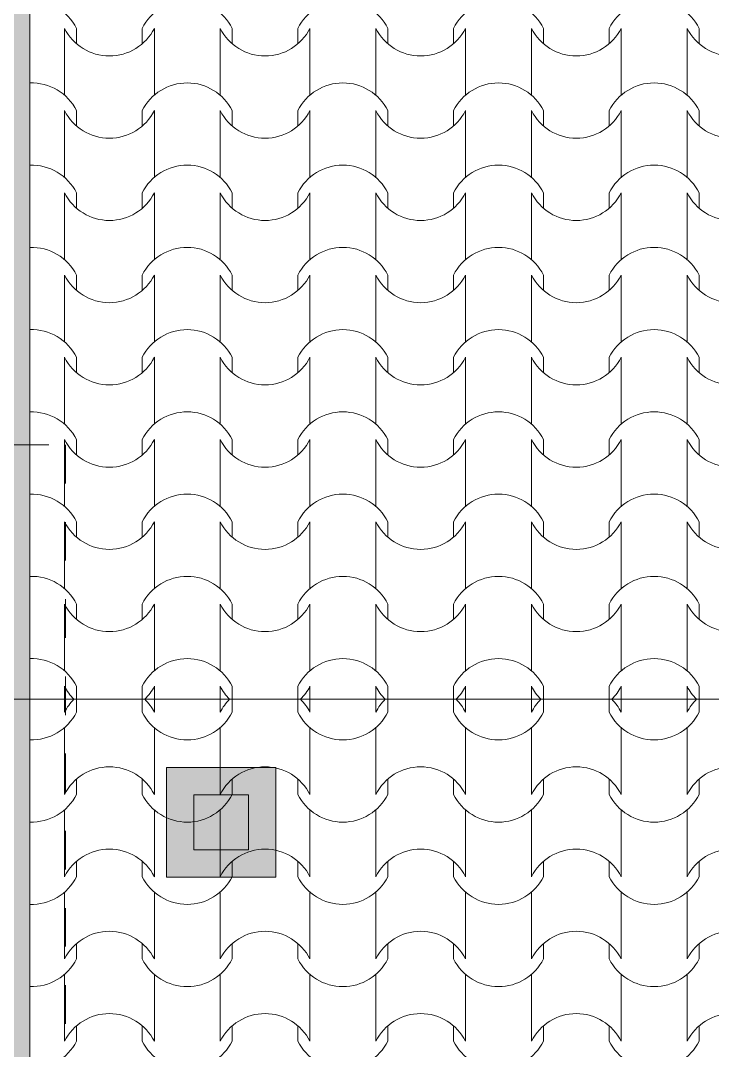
# Model space of a CAD drawing. Header units: feet. Extents: x 2791058 to 2855058, y -67651 to -26651.
# Drawn here: x 2821133 to 2823662, y -51507 to -47742 of the extents above; entities that cross this region are included whole.
import ezdxf

# ---------------------------------------------------------------- set-up
doc = ezdxf.new("R2010")
doc.units = ezdxf.units.FT
doc.header["$MEASUREMENT"] = 0
doc.linetypes.add('Dashed', pattern=[282.222223, 141.111112, -141.111112])
for name, color, linetype, lineweight in [('Model Unit - Zone_Pen_No__1', 7, 'Continuous', 0), ('Structural - Bearing_Pen_No__1', 7, 'Continuous', 0), ('Structural - Bearing_Pen_No__13', 54, 'Continuous', 0)]:
    doc.layers.add(name, color=color, linetype=linetype, lineweight=lineweight)
doc.layers.add('Structural - Bearing_Pen_No__62', color=7, linetype='Continuous', lineweight=0, true_color=0xaaaaaa)
doc.layers.add('Structural - Bearing_Pen_No__82', color=7, linetype='Continuous', lineweight=0, true_color=0xaaaaaa)

# ---------------------------------------------------------------- blocks, each defined once
blk = doc.blocks.new('*X5', base_point=(2247653.8, -76425))
at = {"layer": 'Structural - Bearing_Pen_No__62', "color": 253, "linetype": 'Continuous', "lineweight": 0, "true_color": 0xaaaaaa}
for p, q in [((2821293.3, -47891.9), (2821293.3, -47769.9)), ((2821337.3, -47826), (2821337.3, -47769.9)), ((2821577.8, -47826), (2821577.8, -47769.9)), ((2821621.8, -47891.9), (2821621.8, -47769.9)), ((2821862.3, -47891.9), (2821862.3, -47769.9)), ((2821906.3, -47826), (2821906.3, -47769.9)), ((2822146.8, -47826), (2822146.8, -47769.9)), ((2822190.8, -47891.9), (2822190.8, -47769.9)), ((2822431.2, -47891.9), (2822431.2, -47769.9)), ((2822475.2, -47826), (2822475.2, -47769.9)), ((2822715.7, -47826), (2822715.7, -47769.9)), ((2822759.7, -47891.9), (2822759.7, -47769.9)), ((2823000.2, -47891.9), (2823000.2, -47769.9)), ((2823044.2, -47826), (2823044.2, -47769.9)), ((2823284.7, -47826), (2823284.7, -47769.9)), ((2823328.7, -47891.9), (2823328.7, -47769.9)), ((2823569.2, -47891.9), (2823569.2, -47769.9)), ((2823613.2, -47826), (2823613.2, -47769.9)), ((2821293.3, -48013.8), (2821293.3, -47891.9)), ((2821621.8, -48013.8), (2821621.8, -47891.9)), ((2821862.3, -48013.8), (2821862.3, -47891.9)), ((2822190.8, -48013.8), (2822190.8, -47891.9)), ((2822431.2, -48013.8), (2822431.2, -47891.9)), ((2822759.7, -48013.8), (2822759.7, -47891.9)), ((2823000.2, -48013.8), (2823000.2, -47891.9)), ((2823328.7, -48013.8), (2823328.7, -47891.9)), ((2823569.2, -48013.8), (2823569.2, -47891.9)), ((2821293.3, -48192.6), (2821293.3, -48070.6)), ((2821337.3, -48126.7), (2821337.3, -48070.6)), ((2821577.8, -48126.7), (2821577.8, -48070.6)), ((2821621.8, -48192.6), (2821621.8, -48070.6)), ((2821862.3, -48192.6), (2821862.3, -48070.6)), ((2821906.3, -48126.7), (2821906.3, -48070.6)), ((2822146.8, -48126.7), (2822146.8, -48070.6)), ((2822190.8, -48192.6), (2822190.8, -48070.6)), ((2822431.2, -48192.6), (2822431.2, -48070.6)), ((2822475.2, -48126.7), (2822475.2, -48070.6)), ((2822715.7, -48126.7), (2822715.7, -48070.6)), ((2822759.7, -48192.6), (2822759.7, -48070.6)), ((2823000.2, -48192.6), (2823000.2, -48070.6)), ((2823044.2, -48126.7), (2823044.2, -48070.6)), ((2823284.7, -48126.7), (2823284.7, -48070.6)), ((2823328.7, -48192.6), (2823328.7, -48070.6)), ((2823569.2, -48192.6), (2823569.2, -48070.6)), ((2823613.2, -48126.7), (2823613.2, -48070.6)), ((2821293.3, -48314.5), (2821293.3, -48192.6)), ((2821621.8, -48314.5), (2821621.8, -48192.6)), ((2821862.3, -48314.5), (2821862.3, -48192.6)), ((2822190.8, -48314.5), (2822190.8, -48192.6)), ((2822431.2, -48314.5), (2822431.2, -48192.6)), ((2822759.7, -48314.5), (2822759.7, -48192.6)), ((2823000.2, -48314.5), (2823000.2, -48192.6)), ((2823328.7, -48314.5), (2823328.7, -48192.6)), ((2823569.2, -48314.5), (2823569.2, -48192.6)), ((2821293.3, -48493.2), (2821293.3, -48371.3)), ((2821337.3, -48427.4), (2821337.3, -48371.3)), ((2821577.8, -48427.4), (2821577.8, -48371.3)), ((2821621.8, -48493.2), (2821621.8, -48371.3)), ((2821862.3, -48493.2), (2821862.3, -48371.3)), ((2821906.3, -48427.4), (2821906.3, -48371.3)), ((2822146.8, -48427.4), (2822146.8, -48371.3)), ((2822190.8, -48493.2), (2822190.8, -48371.3)), ((2822431.2, -48493.2), (2822431.2, -48371.3)), ((2822475.2, -48427.4), (2822475.2, -48371.3)), ((2822715.7, -48427.4), (2822715.7, -48371.3)), ((2822759.7, -48493.2), (2822759.7, -48371.3)), ((2823000.2, -48493.2), (2823000.2, -48371.3)), ((2823044.2, -48427.4), (2823044.2, -48371.3)), ((2823284.7, -48427.4), (2823284.7, -48371.3)), ((2823328.7, -48493.2), (2823328.7, -48371.3)), ((2823569.2, -48493.2), (2823569.2, -48371.3)), ((2823613.2, -48427.4), (2823613.2, -48371.3)), ((2821293.3, -48615.2), (2821293.3, -48493.2)), ((2821621.8, -48615.2), (2821621.8, -48493.2)), ((2821862.3, -48615.2), (2821862.3, -48493.2)), ((2822190.8, -48615.2), (2822190.8, -48493.2)), ((2822431.2, -48615.2), (2822431.2, -48493.2)), ((2822759.7, -48615.2), (2822759.7, -48493.2)), ((2823000.2, -48615.2), (2823000.2, -48493.2)), ((2823328.7, -48615.2), (2823328.7, -48493.2)), ((2823569.2, -48615.2), (2823569.2, -48493.2)), ((2821293.3, -48793.9), (2821293.3, -48672)), ((2821337.3, -48728), (2821337.3, -48672)), ((2821577.8, -48728), (2821577.8, -48672)), ((2821621.8, -48793.9), (2821621.8, -48672)), ((2821862.3, -48793.9), (2821862.3, -48672)), ((2821906.3, -48728), (2821906.3, -48672)), ((2822146.8, -48728), (2822146.8, -48672)), ((2822190.8, -48793.9), (2822190.8, -48672)), ((2822431.2, -48793.9), (2822431.2, -48672)), ((2822475.2, -48728), (2822475.2, -48672)), ((2822715.7, -48728), (2822715.7, -48672)), ((2822759.7, -48793.9), (2822759.7, -48672)), ((2823000.2, -48793.9), (2823000.2, -48672)), ((2823044.2, -48728), (2823044.2, -48672)), ((2823284.7, -48728), (2823284.7, -48672)), ((2823328.7, -48793.9), (2823328.7, -48672)), ((2823569.2, -48793.9), (2823569.2, -48672)), ((2823613.2, -48728), (2823613.2, -48672)), ((2821293.3, -48915.8), (2821293.3, -48793.9)), ((2821621.8, -48915.8), (2821621.8, -48793.9)), ((2821862.3, -48915.8), (2821862.3, -48793.9)), ((2822190.8, -48915.8), (2822190.8, -48793.9)), ((2822431.2, -48915.8), (2822431.2, -48793.9)), ((2822759.7, -48915.8), (2822759.7, -48793.9)), ((2823000.2, -48915.8), (2823000.2, -48793.9)), ((2823328.7, -48915.8), (2823328.7, -48793.9)), ((2823569.2, -48915.8), (2823569.2, -48793.9)), ((2821293.3, -49094.6), (2821293.3, -48972.6)), ((2821337.3, -49028.7), (2821337.3, -48972.6)), ((2821577.8, -49028.7), (2821577.8, -48972.6)), ((2821621.8, -49094.6), (2821621.8, -48972.6)), ((2821862.3, -49094.6), (2821862.3, -48972.6)), ((2821906.3, -49028.7), (2821906.3, -48972.6)), ((2822146.8, -49028.7), (2822146.8, -48972.6)), ((2822190.8, -49094.6), (2822190.8, -48972.6)), ((2822431.2, -49094.6), (2822431.2, -48972.6)), ((2822475.2, -49028.7), (2822475.2, -48972.6)), ((2822715.7, -49028.7), (2822715.7, -48972.6)), ((2822759.7, -49094.6), (2822759.7, -48972.6)), ((2823000.2, -49094.6), (2823000.2, -48972.6)), ((2823044.2, -49028.7), (2823044.2, -48972.6)), ((2823284.7, -49028.7), (2823284.7, -48972.6)), ((2823328.7, -49094.6), (2823328.7, -48972.6)), ((2823569.2, -49094.6), (2823569.2, -48972.6)), ((2823613.2, -49028.7), (2823613.2, -48972.6)), ((2821293.3, -49216.5), (2821293.3, -49094.6)), ((2821621.8, -49216.5), (2821621.8, -49094.6)), ((2821862.3, -49216.5), (2821862.3, -49094.6)), ((2822190.8, -49216.5), (2822190.8, -49094.6)), ((2822431.2, -49216.5), (2822431.2, -49094.6)), ((2822759.7, -49216.5), (2822759.7, -49094.6)), ((2823000.2, -49216.5), (2823000.2, -49094.6)), ((2823328.7, -49216.5), (2823328.7, -49094.6)), ((2823569.2, -49216.5), (2823569.2, -49094.6)), ((2821293.3, -49395.2), (2821293.3, -49273.3)), ((2821337.3, -49329.4), (2821337.3, -49273.3)), ((2821577.8, -49329.4), (2821577.8, -49273.3)), ((2821621.8, -49395.2), (2821621.8, -49273.3)), ((2821862.3, -49395.2), (2821862.3, -49273.3)), ((2821906.3, -49329.4), (2821906.3, -49273.3)), ((2822146.8, -49329.4), (2822146.8, -49273.3)), ((2822190.8, -49395.2), (2822190.8, -49273.3)), ((2822431.2, -49395.2), (2822431.2, -49273.3)), ((2822475.2, -49329.4), (2822475.2, -49273.3)), ((2822715.7, -49329.4), (2822715.7, -49273.3)), ((2822759.7, -49395.2), (2822759.7, -49273.3)), ((2823000.2, -49395.2), (2823000.2, -49273.3)), ((2823044.2, -49329.4), (2823044.2, -49273.3)), ((2823284.7, -49329.4), (2823284.7, -49273.3)), ((2823328.7, -49395.2), (2823328.7, -49273.3)), ((2823569.2, -49395.2), (2823569.2, -49273.3)), ((2823613.2, -49329.4), (2823613.2, -49273.3)), ((2821293.3, -49517.2), (2821293.3, -49395.2)), ((2821621.8, -49517.2), (2821621.8, -49395.2)), ((2821862.3, -49517.2), (2821862.3, -49395.2)), ((2822190.8, -49517.2), (2822190.8, -49395.2)), ((2822431.2, -49517.2), (2822431.2, -49395.2)), ((2822759.7, -49517.2), (2822759.7, -49395.2)), ((2823000.2, -49517.2), (2823000.2, -49395.2)), ((2823328.7, -49517.2), (2823328.7, -49395.2)), ((2823569.2, -49517.2), (2823569.2, -49395.2)), ((2821293.3, -49695.9), (2821293.3, -49574)), ((2821337.3, -49630), (2821337.3, -49574)), ((2821577.8, -49630), (2821577.8, -49574)), ((2821621.8, -49695.9), (2821621.8, -49574)), ((2821862.3, -49695.9), (2821862.3, -49574)), ((2821906.3, -49630), (2821906.3, -49574)), ((2822146.8, -49630), (2822146.8, -49574)), ((2822190.8, -49695.9), (2822190.8, -49574)), ((2822431.2, -49695.9), (2822431.2, -49574)), ((2822475.2, -49630), (2822475.2, -49574)), ((2822715.7, -49630), (2822715.7, -49574)), ((2822759.7, -49695.9), (2822759.7, -49574)), ((2823000.2, -49695.9), (2823000.2, -49574)), ((2823044.2, -49630), (2823044.2, -49574)), ((2823284.7, -49630), (2823284.7, -49574)), ((2823328.7, -49695.9), (2823328.7, -49574)), ((2823569.2, -49695.9), (2823569.2, -49574)), ((2823613.2, -49630), (2823613.2, -49574)), ((2821293.3, -49817.9), (2821293.3, -49695.9)), ((2821621.8, -49817.9), (2821621.8, -49695.9)), ((2821862.3, -49817.9), (2821862.3, -49695.9)), ((2822190.8, -49817.9), (2822190.8, -49695.9)), ((2822431.2, -49817.9), (2822431.2, -49695.9)), ((2822759.7, -49817.9), (2822759.7, -49695.9)), ((2823000.2, -49817.9), (2823000.2, -49695.9)), ((2823328.7, -49817.9), (2823328.7, -49695.9)), ((2823569.2, -49817.9), (2823569.2, -49695.9)), ((2821293.3, -49996.6), (2821293.3, -49874.7)), ((2821337.3, -49930.7), (2821337.3, -49874.7)), ((2821577.8, -49930.7), (2821577.8, -49874.7)), ((2821621.8, -49996.6), (2821621.8, -49874.7)), ((2821862.3, -49996.6), (2821862.3, -49874.7)), ((2821906.3, -49930.7), (2821906.3, -49874.7)), ((2822146.8, -49930.7), (2822146.8, -49874.7)), ((2822190.8, -49996.6), (2822190.8, -49874.7)), ((2822431.2, -49996.6), (2822431.2, -49874.7)), ((2822475.2, -49930.7), (2822475.2, -49874.7)), ((2822715.7, -49930.7), (2822715.7, -49874.7)), ((2822759.7, -49996.6), (2822759.7, -49874.7)), ((2823000.2, -49996.6), (2823000.2, -49874.7)), ((2823044.2, -49930.7), (2823044.2, -49874.7)), ((2823284.7, -49930.7), (2823284.7, -49874.7)), ((2823328.7, -49996.6), (2823328.7, -49874.7)), ((2823569.2, -49996.6), (2823569.2, -49874.7)), ((2823613.2, -49930.7), (2823613.2, -49874.7)), ((2821293.3, -50118.5), (2821293.3, -49996.6)), ((2821621.8, -50118.5), (2821621.8, -49996.6)), ((2821862.3, -50118.5), (2821862.3, -49996.6)), ((2822190.8, -50118.5), (2822190.8, -49996.6)), ((2822431.2, -50118.5), (2822431.2, -49996.6)), ((2822759.7, -50118.5), (2822759.7, -49996.6)), ((2823000.2, -50118.5), (2823000.2, -49996.6)), ((2823328.7, -50118.5), (2823328.7, -49996.6)), ((2823569.2, -50118.5), (2823569.2, -49996.6)), ((2821293.3, -50222.7), (2821293.3, -50175.3)), ((2821337.3, -50222.7), (2821337.3, -50175.3)), ((2821577.8, -50222.7), (2821577.8, -50175.3)), ((2821621.8, -50222.7), (2821621.8, -50175.3)), ((2821862.3, -50222.7), (2821862.3, -50175.3)), ((2821906.3, -50222.7), (2821906.3, -50175.3)), ((2822146.8, -50222.7), (2822146.8, -50175.3)), ((2822190.8, -50222.7), (2822190.8, -50175.3)), ((2822431.2, -50222.7), (2822431.2, -50175.3)), ((2822475.2, -50222.7), (2822475.2, -50175.3)), ((2822715.7, -50222.7), (2822715.7, -50175.3)), ((2822759.7, -50222.7), (2822759.7, -50175.3)), ((2823000.2, -50222.7), (2823000.2, -50175.3)), ((2823044.2, -50222.7), (2823044.2, -50175.3)), ((2823284.7, -50222.7), (2823284.7, -50175.3)), ((2823328.7, -50222.7), (2823328.7, -50175.3)), ((2823569.2, -50222.7), (2823569.2, -50175.3)), ((2823613.2, -50222.7), (2823613.2, -50175.3))]:
    blk.add_line(p, q, dxfattribs=at)
for centre, radius, start, end in [((2821173.1, -47852.6), 183.9, 26.7044, 92.0658), ((2821742, -47852.6), 183.9, 26.7044, 153.2956), ((2822311, -47852.6), 183.9, 26.7044, 153.2956), ((2822880, -47852.6), 183.9, 26.7044, 153.2956), ((2823448.9, -47852.6), 183.9, 26.7044, 153.2956), ((2821458.1, -47686), 184.9, 206.9885, 269.8295), ((2821457, -47686), 184.9, 270.1705, 333.0115), ((2822027.1, -47686), 184.9, 206.9885, 269.8295), ((2822026, -47686), 184.9, 270.1705, 333.0115), ((2822596, -47686), 184.9, 206.9885, 269.8295), ((2822594.9, -47686), 184.9, 270.1705, 333.0115), ((2823165, -47686), 184.9, 206.9885, 269.8295), ((2823163.9, -47686), 184.9, 270.1705, 333.0115), ((2823734, -47686), 184.9, 206.9885, 269.8295), ((2821173.1, -48153.2), 183.9, 26.7044, 92.0658), ((2821742, -48153.2), 183.9, 26.7044, 153.2956), ((2822311, -48153.2), 183.9, 26.7044, 153.2956), ((2822880, -48153.2), 183.9, 26.7044, 153.2956), ((2823448.9, -48153.2), 183.9, 26.7044, 153.2956), ((2821458.1, -47986.7), 184.9, 206.9885, 269.8295), ((2821457, -47986.7), 184.9, 270.1705, 333.0115), ((2822027.1, -47986.7), 184.9, 206.9885, 269.8295), ((2822026, -47986.7), 184.9, 270.1705, 333.0115), ((2822596, -47986.7), 184.9, 206.9885, 269.8295), ((2822594.9, -47986.7), 184.9, 270.1705, 333.0115), ((2823165, -47986.7), 184.9, 206.9885, 269.8295), ((2823163.9, -47986.7), 184.9, 270.1705, 333.0115), ((2823734, -47986.7), 184.9, 206.9885, 269.8295), ((2821173.1, -48453.9), 183.9, 26.7044, 92.0658), ((2821742, -48453.9), 183.9, 26.7044, 153.2956), ((2822311, -48453.9), 183.9, 26.7044, 153.2956), ((2822880, -48453.9), 183.9, 26.7044, 153.2956), ((2823448.9, -48453.9), 183.9, 26.7044, 153.2956), ((2821458.1, -48287.4), 184.9, 206.9885, 269.8295), ((2821457, -48287.4), 184.9, 270.1705, 333.0115), ((2822027.1, -48287.4), 184.9, 206.9885, 269.8295), ((2822026, -48287.4), 184.9, 270.1705, 333.0115), ((2822596, -48287.4), 184.9, 206.9885, 269.8295), ((2822594.9, -48287.4), 184.9, 270.1705, 333.0115), ((2823165, -48287.4), 184.9, 206.9885, 269.8295), ((2823163.9, -48287.4), 184.9, 270.1705, 333.0115), ((2823734, -48287.4), 184.9, 206.9885, 269.8295), ((2821173.1, -48754.6), 183.9, 26.7044, 92.0658), ((2821742, -48754.6), 183.9, 26.7044, 153.2956), ((2822311, -48754.6), 183.9, 26.7044, 153.2956), ((2822880, -48754.6), 183.9, 26.7044, 153.2956), ((2823448.9, -48754.6), 183.9, 26.7044, 153.2956), ((2821458.1, -48588), 184.9, 206.9885, 269.8295), ((2821457, -48588), 184.9, 270.1705, 333.0115), ((2822027.1, -48588), 184.9, 206.9885, 269.8295), ((2822026, -48588), 184.9, 270.1705, 333.0115), ((2822596, -48588), 184.9, 206.9885, 269.8295), ((2822594.9, -48588), 184.9, 270.1705, 333.0115), ((2823165, -48588), 184.9, 206.9885, 269.8295), ((2823163.9, -48588), 184.9, 270.1705, 333.0115), ((2823734, -48588), 184.9, 206.9885, 269.8295), ((2821173.1, -49055.3), 183.9, 26.7044, 92.0658), ((2821742, -49055.3), 183.9, 26.7044, 153.2956), ((2822311, -49055.3), 183.9, 26.7044, 153.2956), ((2822880, -49055.3), 183.9, 26.7044, 153.2956), ((2823448.9, -49055.3), 183.9, 26.7044, 153.2956), ((2821458.1, -48888.7), 184.9, 206.9885, 269.8295), ((2821457, -48888.7), 184.9, 270.1705, 333.0115), ((2822027.1, -48888.7), 184.9, 206.9885, 269.8295), ((2822026, -48888.7), 184.9, 270.1705, 333.0115), ((2822596, -48888.7), 184.9, 206.9885, 269.8295), ((2822594.9, -48888.7), 184.9, 270.1705, 333.0115), ((2823165, -48888.7), 184.9, 206.9885, 269.8295), ((2823163.9, -48888.7), 184.9, 270.1705, 333.0115), ((2823734, -48888.7), 184.9, 206.9885, 269.8295), ((2821173.1, -49355.9), 183.9, 26.7044, 92.0658), ((2821742, -49355.9), 183.9, 26.7044, 153.2956), ((2822311, -49355.9), 183.9, 26.7044, 153.2956), ((2822880, -49355.9), 183.9, 26.7044, 153.2956), ((2823448.9, -49355.9), 183.9, 26.7044, 153.2956), ((2821458.1, -49189.4), 184.9, 206.9885, 269.8295), ((2821457, -49189.4), 184.9, 270.1705, 333.0115), ((2822027.1, -49189.4), 184.9, 206.9885, 269.8295), ((2822026, -49189.4), 184.9, 270.1705, 333.0115), ((2822596, -49189.4), 184.9, 206.9885, 269.8295), ((2822594.9, -49189.4), 184.9, 270.1705, 333.0115), ((2823165, -49189.4), 184.9, 206.9885, 269.8295), ((2823163.9, -49189.4), 184.9, 270.1705, 333.0115), ((2823734, -49189.4), 184.9, 206.9885, 269.8295), ((2821173.1, -49656.6), 183.9, 26.7044, 92.0658), ((2821742, -49656.6), 183.9, 26.7044, 153.2956), ((2822311, -49656.6), 183.9, 26.7044, 153.2956), ((2822880, -49656.6), 183.9, 26.7044, 153.2956), ((2823448.9, -49656.6), 183.9, 26.7044, 153.2956), ((2821458.1, -49490.1), 184.9, 206.9885, 269.8295), ((2821457, -49490.1), 184.9, 270.1705, 333.0115), ((2822027.1, -49490.1), 184.9, 206.9885, 269.8295), ((2822026, -49490.1), 184.9, 270.1705, 333.0115), ((2822596, -49490.1), 184.9, 206.9885, 269.8295), ((2822594.9, -49490.1), 184.9, 270.1705, 333.0115), ((2823165, -49490.1), 184.9, 206.9885, 269.8295), ((2823163.9, -49490.1), 184.9, 270.1705, 333.0115), ((2823734, -49490.1), 184.9, 206.9885, 269.8295), ((2821173.1, -49957.3), 183.9, 26.7044, 92.0658), ((2821742, -49957.3), 183.9, 26.7044, 153.2956), ((2822311, -49957.3), 183.9, 26.7044, 153.2956), ((2822880, -49957.3), 183.9, 26.7044, 153.2956), ((2823448.9, -49957.3), 183.9, 26.7044, 153.2956), ((2821458.1, -49790.7), 184.9, 206.9885, 269.8295), ((2821457, -49790.7), 184.9, 270.1705, 333.0115), ((2822027.1, -49790.7), 184.9, 206.9885, 269.8295), ((2822026, -49790.7), 184.9, 270.1705, 333.0115), ((2822596, -49790.7), 184.9, 206.9885, 269.8295), ((2822594.9, -49790.7), 184.9, 270.1705, 333.0115), ((2823165, -49790.7), 184.9, 206.9885, 269.8295), ((2823163.9, -49790.7), 184.9, 270.1705, 333.0115), ((2823734, -49790.7), 184.9, 206.9885, 269.8295), ((2821173.1, -50257.9), 183.9, 26.7044, 92.0658), ((2821742, -50257.9), 183.9, 26.7044, 153.2956), ((2822311, -50257.9), 183.9, 26.7044, 153.2956), ((2822880, -50257.9), 183.9, 26.7044, 153.2956), ((2823448.9, -50257.9), 183.9, 26.7044, 153.2956), ((2821458.1, -50091.4), 184.9, 206.9885, 225.2327), ((2821457, -50091.4), 184.9, 314.7673, 333.0115), ((2822027.1, -50091.4), 184.9, 206.9885, 225.2327), ((2822026, -50091.4), 184.9, 314.7673, 333.0115), ((2822596, -50091.4), 184.9, 206.9885, 225.2327), ((2822594.9, -50091.4), 184.9, 314.7673, 333.0115), ((2823165, -50091.4), 184.9, 206.9885, 225.2327), ((2823163.9, -50091.4), 184.9, 314.7673, 333.0115), ((2823734, -50091.4), 184.9, 206.9885, 225.2327)]:
    blk.add_arc(centre, radius, start, end, dxfattribs=at)
blk = doc.blocks.new('Fill_3', base_point=(2247653.8, -74425))
at = {"layer": 'Structural - Bearing_Pen_No__1', "color": 7, "linetype": 'Continuous', "lineweight": 0}
for p, q in [((2821166.5, -47010.1), (2821166.5, -50222.7)), ((2821166.5, -50222.7), (2837066.5, -50222.7))]:
    blk.add_line(p, q, dxfattribs=at)
at = {"layer": 'Structural - Bearing_Pen_No__62', "color": 253, "linetype": 'Continuous', "lineweight": 0, "true_color": 0xaaaaaa}
blk.add_blockref('*X5', (2247653.8, -76425), dxfattribs=at)
blk = doc.blocks.new('*X7', base_point=(2247653.8, -76425))
at = {"layer": 'Structural - Bearing_Pen_No__62', "color": 253, "linetype": 'Continuous', "lineweight": 0, "true_color": 0xaaaaaa}
for p, q in [((2821293.3, -50222.7), (2821293.3, -50270.1)), ((2821337.3, -50222.7), (2821337.3, -50270.1)), ((2821577.8, -50222.7), (2821577.8, -50270.1)), ((2821621.8, -50222.7), (2821621.8, -50270.1)), ((2821862.3, -50222.7), (2821862.3, -50270.1)), ((2821906.3, -50222.7), (2821906.3, -50270.1)), ((2822146.8, -50222.7), (2822146.8, -50270.1)), ((2822190.8, -50222.7), (2822190.8, -50270.1)), ((2822431.2, -50222.7), (2822431.2, -50270.1)), ((2822475.2, -50222.7), (2822475.2, -50270.1)), ((2822715.7, -50222.7), (2822715.7, -50270.1)), ((2822759.7, -50222.7), (2822759.7, -50270.1)), ((2823000.2, -50222.7), (2823000.2, -50270.1)), ((2823044.2, -50222.7), (2823044.2, -50270.1)), ((2823284.7, -50222.7), (2823284.7, -50270.1)), ((2823328.7, -50222.7), (2823328.7, -50270.1)), ((2823569.2, -50222.7), (2823569.2, -50270.1)), ((2823613.2, -50222.7), (2823613.2, -50270.1)), ((2821293.3, -50326.9), (2821293.3, -50448.8)), ((2821621.8, -50326.9), (2821621.8, -50448.8)), ((2821862.3, -50326.9), (2821862.3, -50448.8)), ((2822190.8, -50326.9), (2822190.8, -50448.8)), ((2822431.2, -50326.9), (2822431.2, -50448.8)), ((2822759.7, -50326.9), (2822759.7, -50448.8)), ((2823000.2, -50326.9), (2823000.2, -50448.8)), ((2823328.7, -50326.9), (2823328.7, -50448.8)), ((2823569.2, -50326.9), (2823569.2, -50448.8)), ((2821293.3, -50448.8), (2821293.3, -50570.7)), ((2821621.8, -50448.8), (2821621.8, -50570.7)), ((2821862.3, -50448.8), (2821862.3, -50570.7)), ((2822190.8, -50448.8), (2822190.8, -50570.7)), ((2822431.2, -50448.8), (2822431.2, -50570.7)), ((2822759.7, -50448.8), (2822759.7, -50570.7)), ((2823000.2, -50448.8), (2823000.2, -50570.7)), ((2823328.7, -50448.8), (2823328.7, -50570.7)), ((2823569.2, -50448.8), (2823569.2, -50570.7)), ((2821337.3, -50514.7), (2821337.3, -50570.7)), ((2821577.8, -50514.7), (2821577.8, -50570.7)), ((2821906.3, -50514.7), (2821906.3, -50570.7)), ((2822146.8, -50514.7), (2822146.8, -50570.7)), ((2822475.2, -50514.7), (2822475.2, -50570.7)), ((2822715.7, -50514.7), (2822715.7, -50570.7)), ((2823044.2, -50514.7), (2823044.2, -50570.7)), ((2823284.7, -50514.7), (2823284.7, -50570.7)), ((2823613.2, -50514.7), (2823613.2, -50570.7)), ((2821293.3, -50627.5), (2821293.3, -50749.5)), ((2821621.8, -50627.5), (2821621.8, -50749.5)), ((2821862.3, -50627.5), (2821862.3, -50749.5)), ((2822190.8, -50627.5), (2822190.8, -50749.5)), ((2822431.2, -50627.5), (2822431.2, -50749.5)), ((2822759.7, -50627.5), (2822759.7, -50749.5)), ((2823000.2, -50627.5), (2823000.2, -50749.5)), ((2823328.7, -50627.5), (2823328.7, -50749.5)), ((2823569.2, -50627.5), (2823569.2, -50749.5)), ((2821293.3, -50749.5), (2821293.3, -50871.4)), ((2821621.8, -50749.5), (2821621.8, -50871.4)), ((2821862.3, -50749.5), (2821862.3, -50871.4)), ((2822190.8, -50749.5), (2822190.8, -50871.4)), ((2822431.2, -50749.5), (2822431.2, -50871.4)), ((2822759.7, -50749.5), (2822759.7, -50871.4)), ((2823000.2, -50749.5), (2823000.2, -50871.4)), ((2823328.7, -50749.5), (2823328.7, -50871.4)), ((2823569.2, -50749.5), (2823569.2, -50871.4)), ((2821337.3, -50815.4), (2821337.3, -50871.4)), ((2821577.8, -50815.4), (2821577.8, -50871.4)), ((2821906.3, -50815.4), (2821906.3, -50871.4)), ((2822146.8, -50815.4), (2822146.8, -50871.4)), ((2822475.2, -50815.4), (2822475.2, -50871.4)), ((2822715.7, -50815.4), (2822715.7, -50871.4)), ((2823044.2, -50815.4), (2823044.2, -50871.4)), ((2823284.7, -50815.4), (2823284.7, -50871.4)), ((2823613.2, -50815.4), (2823613.2, -50871.4)), ((2821293.3, -50928.2), (2821293.3, -51050.1)), ((2821621.8, -50928.2), (2821621.8, -51050.1)), ((2821862.3, -50928.2), (2821862.3, -51050.1)), ((2822190.8, -50928.2), (2822190.8, -51050.1)), ((2822431.2, -50928.2), (2822431.2, -51050.1)), ((2822759.7, -50928.2), (2822759.7, -51050.1)), ((2823000.2, -50928.2), (2823000.2, -51050.1)), ((2823328.7, -50928.2), (2823328.7, -51050.1)), ((2823569.2, -50928.2), (2823569.2, -51050.1)), ((2821293.3, -51050.1), (2821293.3, -51172.1)), ((2821621.8, -51050.1), (2821621.8, -51172.1)), ((2821862.3, -51050.1), (2821862.3, -51172.1)), ((2822190.8, -51050.1), (2822190.8, -51172.1)), ((2822431.2, -51050.1), (2822431.2, -51172.1)), ((2822759.7, -51050.1), (2822759.7, -51172.1)), ((2823000.2, -51050.1), (2823000.2, -51172.1)), ((2823328.7, -51050.1), (2823328.7, -51172.1)), ((2823569.2, -51050.1), (2823569.2, -51172.1)), ((2821337.3, -51116), (2821337.3, -51172.1)), ((2821577.8, -51116), (2821577.8, -51172.1)), ((2821906.3, -51116), (2821906.3, -51172.1)), ((2822146.8, -51116), (2822146.8, -51172.1)), ((2822475.2, -51116), (2822475.2, -51172.1)), ((2822715.7, -51116), (2822715.7, -51172.1)), ((2823044.2, -51116), (2823044.2, -51172.1)), ((2823284.7, -51116), (2823284.7, -51172.1)), ((2823613.2, -51116), (2823613.2, -51172.1)), ((2821293.3, -51228.9), (2821293.3, -51350.8)), ((2821621.8, -51228.9), (2821621.8, -51350.8)), ((2821862.3, -51228.9), (2821862.3, -51350.8)), ((2822190.8, -51228.9), (2822190.8, -51350.8)), ((2822431.2, -51228.9), (2822431.2, -51350.8)), ((2822759.7, -51228.9), (2822759.7, -51350.8)), ((2823000.2, -51228.9), (2823000.2, -51350.8)), ((2823328.7, -51228.9), (2823328.7, -51350.8)), ((2823569.2, -51228.9), (2823569.2, -51350.8)), ((2821293.3, -51350.8), (2821293.3, -51472.8)), ((2821621.8, -51350.8), (2821621.8, -51472.8)), ((2821862.3, -51350.8), (2821862.3, -51472.8)), ((2822190.8, -51350.8), (2822190.8, -51472.8)), ((2822431.2, -51350.8), (2822431.2, -51472.8)), ((2822759.7, -51350.8), (2822759.7, -51472.8)), ((2823000.2, -51350.8), (2823000.2, -51472.8)), ((2823328.7, -51350.8), (2823328.7, -51472.8)), ((2823569.2, -51350.8), (2823569.2, -51472.8)), ((2821337.3, -51416.7), (2821337.3, -51472.8)), ((2821577.8, -51416.7), (2821577.8, -51472.8)), ((2821906.3, -51416.7), (2821906.3, -51472.8)), ((2822146.8, -51416.7), (2822146.8, -51472.8)), ((2822475.2, -51416.7), (2822475.2, -51472.8)), ((2822715.7, -51416.7), (2822715.7, -51472.8)), ((2823044.2, -51416.7), (2823044.2, -51472.8)), ((2823284.7, -51416.7), (2823284.7, -51472.8)), ((2823613.2, -51416.7), (2823613.2, -51472.8))]:
    blk.add_line(p, q, dxfattribs=at)
for centre, radius, start, end in [((2821458.1, -50354), 184.9, 134.7673, 153.0115), ((2821457, -50354), 184.9, 26.9885, 45.2327), ((2822027.1, -50354), 184.9, 134.7673, 153.0115), ((2822026, -50354), 184.9, 26.9885, 45.2327), ((2822596, -50354), 184.9, 134.7673, 153.0115), ((2822594.9, -50354), 184.9, 26.9885, 45.2327), ((2823165, -50354), 184.9, 134.7673, 153.0115), ((2823163.9, -50354), 184.9, 26.9885, 45.2327), ((2823734, -50354), 184.9, 134.7673, 153.0115), ((2821173.1, -50187.4), 183.9, 267.9342, 333.2956), ((2821742, -50187.4), 183.9, 206.7044, 333.2956), ((2822311, -50187.4), 183.9, 206.7044, 333.2956), ((2822880, -50187.4), 183.9, 206.7044, 333.2956), ((2823448.9, -50187.4), 183.9, 206.7044, 333.2956), ((2821458.1, -50654.7), 184.9, 90.1705, 153.0115), ((2821457, -50654.7), 184.9, 26.9885, 89.8295), ((2822027.1, -50654.7), 184.9, 90.1705, 153.0115), ((2822026, -50654.7), 184.9, 26.9885, 89.8295), ((2822596, -50654.7), 184.9, 90.1705, 153.0115), ((2822594.9, -50654.7), 184.9, 26.9885, 89.8295), ((2823165, -50654.7), 184.9, 90.1705, 153.0115), ((2823163.9, -50654.7), 184.9, 26.9885, 89.8295), ((2823734, -50654.7), 184.9, 90.1705, 153.0115), ((2821173.1, -50488.1), 183.9, 267.9342, 333.2956), ((2821742, -50488.1), 183.9, 206.7044, 333.2956), ((2822311, -50488.1), 183.9, 206.7044, 333.2956), ((2822880, -50488.1), 183.9, 206.7044, 333.2956), ((2823448.9, -50488.1), 183.9, 206.7044, 333.2956), ((2821458.1, -50955.3), 184.9, 90.1705, 153.0115), ((2821457, -50955.3), 184.9, 26.9885, 89.8295), ((2822027.1, -50955.3), 184.9, 90.1705, 153.0115), ((2822026, -50955.3), 184.9, 26.9885, 89.8295), ((2822596, -50955.3), 184.9, 90.1705, 153.0115), ((2822594.9, -50955.3), 184.9, 26.9885, 89.8295), ((2823165, -50955.3), 184.9, 90.1705, 153.0115), ((2823163.9, -50955.3), 184.9, 26.9885, 89.8295), ((2823734, -50955.3), 184.9, 90.1705, 153.0115), ((2821173.1, -50788.8), 183.9, 267.9342, 333.2956), ((2821742, -50788.8), 183.9, 206.7044, 333.2956), ((2822311, -50788.8), 183.9, 206.7044, 333.2956), ((2822880, -50788.8), 183.9, 206.7044, 333.2956), ((2823448.9, -50788.8), 183.9, 206.7044, 333.2956), ((2821458.1, -51256), 184.9, 90.1705, 153.0115), ((2821457, -51256), 184.9, 26.9885, 89.8295), ((2822027.1, -51256), 184.9, 90.1705, 153.0115), ((2822026, -51256), 184.9, 26.9885, 89.8295), ((2822596, -51256), 184.9, 90.1705, 153.0115), ((2822594.9, -51256), 184.9, 26.9885, 89.8295), ((2823165, -51256), 184.9, 90.1705, 153.0115), ((2823163.9, -51256), 184.9, 26.9885, 89.8295), ((2823734, -51256), 184.9, 90.1705, 153.0115), ((2821173.1, -51089.5), 183.9, 267.9342, 333.2956), ((2821742, -51089.5), 183.9, 206.7044, 333.2956), ((2822311, -51089.5), 183.9, 206.7044, 333.2956), ((2822880, -51089.5), 183.9, 206.7044, 333.2956), ((2823448.9, -51089.5), 183.9, 206.7044, 333.2956), ((2821458.1, -51556.7), 184.9, 90.1705, 153.0115), ((2821457, -51556.7), 184.9, 26.9885, 89.8295), ((2822027.1, -51556.7), 184.9, 90.1705, 153.0115), ((2822026, -51556.7), 184.9, 26.9885, 89.8295), ((2822596, -51556.7), 184.9, 90.1705, 153.0115), ((2822594.9, -51556.7), 184.9, 26.9885, 89.8295), ((2823165, -51556.7), 184.9, 90.1705, 153.0115), ((2823163.9, -51556.7), 184.9, 26.9885, 89.8295), ((2823734, -51556.7), 184.9, 90.1705, 153.0115), ((2821173.1, -51390.1), 183.9, 267.9342, 333.2956), ((2821742, -51390.1), 183.9, 206.7044, 333.2956), ((2822311, -51390.1), 183.9, 206.7044, 333.2956), ((2822880, -51390.1), 183.9, 206.7044, 333.2956), ((2823448.9, -51390.1), 183.9, 206.7044, 333.2956)]:
    blk.add_arc(centre, radius, start, end, dxfattribs=at)
blk = doc.blocks.new('Fill_4', base_point=(2247653.8, -74425))
at = {"layer": 'Structural - Bearing_Pen_No__1', "color": 7, "linetype": 'Continuous', "lineweight": 0}
for p, q in [((2821166.5, -50222.7), (2837066.5, -50222.7)), ((2821166.5, -55822.7), (2821166.5, -50222.7))]:
    blk.add_line(p, q, dxfattribs=at)
at = {"layer": 'Structural - Bearing_Pen_No__62', "color": 253, "linetype": 'Continuous', "lineweight": 0, "true_color": 0xaaaaaa}
blk.add_blockref('*X7', (2247653.8, -76425), dxfattribs=at)

msp = doc.modelspace()

# ---------------------------------------------------------------- hatches: boundary and pattern name
at = {"layer": 'Structural - Bearing_Pen_No__1', "linetype": 'Continuous', "lineweight": 0}
h = msp.add_hatch(color=9, dxfattribs=at)
h.paths.add_polyline_path([(2822066.5, -50472.7), (2821666.5, -50472.7), (2821666.5, -50872.7), (2822066.5, -50872.7)])
h.paths.add_polyline_path([(2821766.5, -50772.7), (2821966.5, -50772.7), (2821966.5, -50572.7), (2821766.5, -50572.7)], flags=0)
msp.add_hatch(color=8, dxfattribs=at).paths.add_polyline_path([(2821766.5, -50572.7), (2821766.5, -50772.7), (2821966.5, -50772.7), (2821966.5, -50572.7)])
at = {"layer": 'Structural - Bearing_Pen_No__13', "linetype": 'Continuous', "lineweight": 0}
for points in [[(2821166.5, -47012.8), (2820866.5, -47012.8), (2820866.5, -50222.7), (2821166.5, -50222.7)], [(2821166.5, -55822.7), (2820866.5, -55822.7), (2820866.5, -50222.7), (2821166.5, -50222.7)]]:
    msp.add_hatch(color=54, dxfattribs=at).paths.add_polyline_path(points)

# ---------------------------------------------------------------- linework, layer by layer
at = {"layer": 'Model Unit - Zone_Pen_No__1', "color": 7, "linetype": 'Dashed', "lineweight": 0}
for p, q in [((2819966.5, -49292.7), (2821296.5, -49292.7)), ((2821296.5, -49292.7), (2821296.5, -55542.7))]:
    msp.add_line(p, q, dxfattribs=at)
at = {"layer": 'Structural - Bearing_Pen_No__1', "color": 7, "linetype": 'Continuous', "lineweight": 0, "flags": 128}
for points in [[(2821166.5, -47012.8), (2820866.5, -47012.8), (2820866.5, -50222.7), (2821166.5, -50222.7)], [(2821166.5, -55822.7), (2820866.5, -55822.7), (2820866.5, -50222.7), (2821166.5, -50222.7)], [(2822066.5, -50472.7), (2821666.5, -50472.7), (2821666.5, -50872.7), (2822066.5, -50872.7)], [(2821766.5, -50772.7), (2821966.5, -50772.7), (2821966.5, -50572.7), (2821766.5, -50572.7)], [(2821766.5, -50572.7), (2821766.5, -50772.7), (2821966.5, -50772.7), (2821966.5, -50572.7)]]:
    msp.add_lwpolyline(points, close=True, dxfattribs=at)

# ---------------------------------------------------------------- block references
at = {"layer": 'Structural - Bearing_Pen_No__62', "color": 253, "linetype": 'Continuous', "lineweight": 0, "true_color": 0xaaaaaa}
for name in ['Fill_3', 'Fill_4']:
    msp.add_blockref(name, (2247653.8, -74425), dxfattribs=at)
at = {"layer": 'Structural - Bearing_Pen_No__82', "color": 253, "linetype": 'Continuous', "lineweight": 0, "true_color": 0xaaaaaa, "rotation": 359.9999999999999}
for name in ['Fill_3', 'Fill_4']:
    msp.add_blockref(name, (2247653.8, -74425), dxfattribs=at)

doc.saveas('drawing.dxf')
